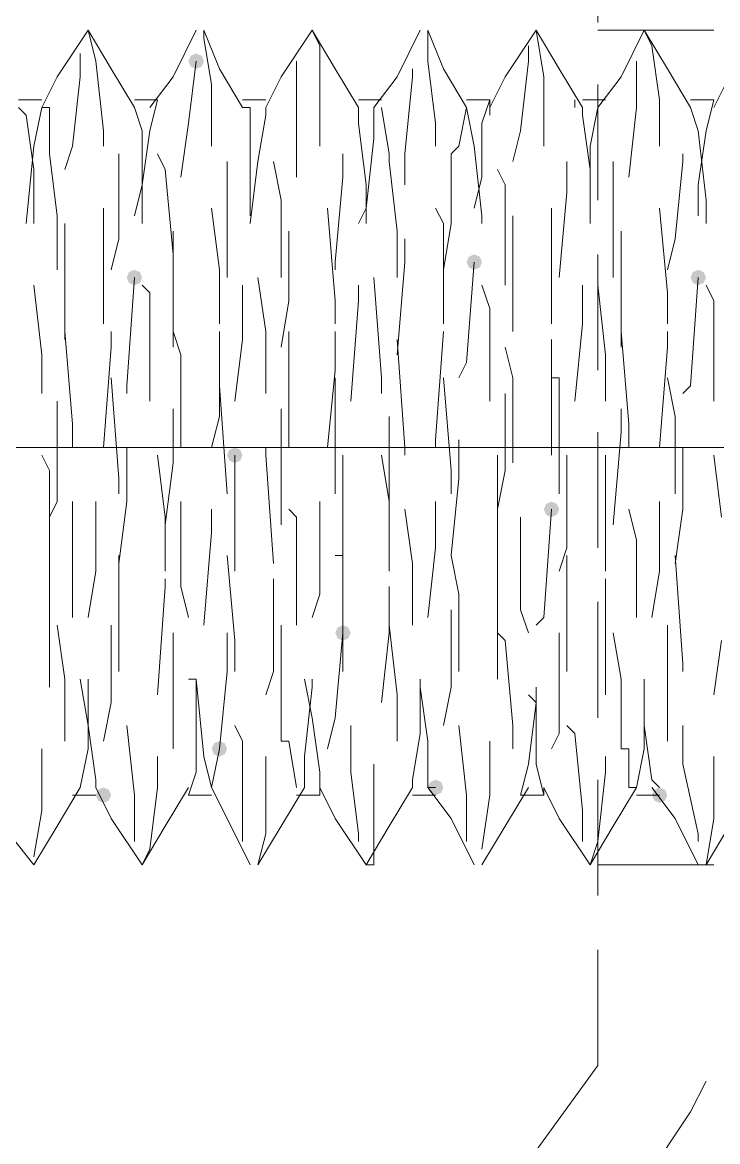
# Model space of a CAD drawing. Header units: millimetres. Extents: x 89051 to 218395, y -330386 to -125649.
# Drawn here: x 92561.09 to 92571.98, y -127031.95 to -127014.42 of the extents above; entities that cross this region are included whole.
import ezdxf

# ---------------------------------------------------------------- set-up
doc = ezdxf.new("R2010")
doc.units = ezdxf.units.MM
doc.header["$LTSCALE"] = 13
for name, pattern in [('1 实线', [0]), ('ACAD_ISO04W100', [30, 24, -3, 0, -3]), ('CENTER', [50.8, 31.75, -6.35, 6.35, -6.35])]:
    doc.linetypes.add(name, pattern=pattern)
doc.layers.get('0').update_dxf_attribs({"color": 1, "linetype": 'CENTER'})
doc.layers.add('C00-00-00', color=7, linetype='Continuous')
doc.layers.add('标注、文本', color=3, linetype='Continuous', lineweight=25)

msp = doc.modelspace()

# ---------------------------------------------------------------- hatches: boundary and pattern name
at = {"layer": 'C00-00-00'}
h = msp.add_hatch(color=256, dxfattribs=at)
h.dxf.hatch_style = 2
h.paths.add_polyline_path([(92563.932, -127015.027), (92563.896, -127015.112), (92563.811, -127015.148), (92563.725, -127015.112), (92563.69, -127015.027), (92563.725, -127014.941), (92563.811, -127014.906), (92563.896, -127014.941)])
h = msp.add_hatch(color=256, dxfattribs=at)
h.dxf.hatch_style = 2
h.paths.add_polyline_path([(92568.288, -127018.173), (92568.253, -127018.259), (92568.167, -127018.294), (92568.082, -127018.259), (92568.046, -127018.173), (92568.082, -127018.088), (92568.167, -127018.052), (92568.253, -127018.088)])
h = msp.add_hatch(color=256, dxfattribs=at)
h.dxf.hatch_style = 2
h.paths.add_polyline_path([(92562.964, -127018.415), (92562.928, -127018.501), (92562.843, -127018.536), (92562.757, -127018.501), (92562.722, -127018.415), (92562.757, -127018.33), (92562.843, -127018.294), (92562.928, -127018.33)])
h = msp.add_hatch(color=256, dxfattribs=at)
h.dxf.hatch_style = 2
h.paths.add_polyline_path([(92571.797, -127018.415), (92571.762, -127018.501), (92571.676, -127018.536), (92571.591, -127018.501), (92571.555, -127018.415), (92571.591, -127018.33), (92571.676, -127018.294), (92571.762, -127018.33)])
h = msp.add_hatch(color=256, dxfattribs=at)
h.dxf.hatch_style = 2
h.paths.add_polyline_path([(92564.537, -127021.198), (92564.501, -127021.284), (92564.416, -127021.319), (92564.33, -127021.284), (92564.295, -127021.198), (92564.33, -127021.113), (92564.416, -127021.077), (92564.501, -127021.113)])
h = msp.add_hatch(color=256, dxfattribs=at)
h.dxf.hatch_style = 2
h.paths.add_polyline_path([(92569.498, -127022.045), (92569.463, -127022.131), (92569.377, -127022.166), (92569.292, -127022.131), (92569.256, -127022.045), (92569.292, -127021.96), (92569.377, -127021.924), (92569.463, -127021.96)])
h = msp.add_hatch(color=256, dxfattribs=at)
h.dxf.hatch_style = 2
h.paths.add_polyline_path([(92566.231, -127023.981), (92566.195, -127024.067), (92566.11, -127024.102), (92566.025, -127024.067), (92565.989, -127023.981), (92566.025, -127023.896), (92566.11, -127023.861), (92566.195, -127023.896)])
h = msp.add_hatch(color=256, dxfattribs=at)
h.dxf.hatch_style = 2
h.paths.add_polyline_path([(92564.295, -127025.797), (92564.259, -127025.882), (92564.174, -127025.918), (92564.088, -127025.882), (92564.053, -127025.797), (92564.088, -127025.711), (92564.174, -127025.676), (92564.259, -127025.711)])
h = msp.add_hatch(color=256, dxfattribs=at)
h.dxf.hatch_style = 2
h.paths.add_polyline_path([(92567.683, -127026.402), (92567.648, -127026.487), (92567.562, -127026.523), (92567.477, -127026.487), (92567.441, -127026.402), (92567.477, -127026.316), (92567.562, -127026.281), (92567.648, -127026.316)])
h = msp.add_hatch(color=256, dxfattribs=at)
h.dxf.hatch_style = 2
h.paths.add_polyline_path([(92562.48, -127026.523), (92562.444, -127026.608), (92562.359, -127026.644), (92562.273, -127026.608), (92562.238, -127026.523), (92562.273, -127026.437), (92562.359, -127026.402), (92562.444, -127026.437)])
h = msp.add_hatch(color=256, dxfattribs=at)
h.dxf.hatch_style = 2
h.paths.add_polyline_path([(92571.192, -127026.523), (92571.157, -127026.608), (92571.071, -127026.644), (92570.986, -127026.608), (92570.95, -127026.523), (92570.986, -127026.437), (92571.071, -127026.402), (92571.157, -127026.437)])

# ---------------------------------------------------------------- linework, layer by layer
at = {"color": 7, "linetype": '1 实线', "lineweight": 0}
for centre, major_axis, ratio, start_param, end_param in [((92568.998, -127021.077), (0, 45.983), 0.866025, 2.304713, 7.120065), ((92553.767, -127021.077), (0, -34.608), 0.908418, 5.225125, 10.48821), ((92565.852, -127021.077), (0, -34.608), 0.908418, 6.283185, 9.424778)]:
    msp.add_ellipse(centre, major_axis=major_axis, ratio=ratio, start_param=start_param, end_param=end_param, dxfattribs=at)
at = {"layer": 'C00-00-00', "lineweight": 15}
for points in [[(92570.103, -127014.422), (92570.103, -127012.607)], [(92562.117, -127014.543), (92561.633, -127015.269)], [(92562.117, -127014.543), (92562.238, -127015.027)], [(92562.48, -127015.148), (92562.117, -127014.543)], [(92563.811, -127014.543), (92563.448, -127015.269)], [(92563.932, -127014.543), (92563.932, -127014.664)], [(92564.174, -127015.148), (92563.932, -127014.543)], [(92563.932, -127014.664), (92564.053, -127015.39)], [(92565.626, -127014.543), (92565.142, -127015.269)], [(92565.626, -127014.543), (92565.747, -127014.785)], [(92565.989, -127015.148), (92565.626, -127014.543)], [(92567.32, -127014.543), (92566.957, -127015.269)], [(92567.441, -127014.543), (92567.441, -127015.027)], [(92567.683, -127015.148), (92567.441, -127014.543)], [(92569.135, -127014.543), (92568.651, -127015.269)], [(92569.135, -127014.543), (92569.256, -127015.269)], [(92569.498, -127015.148), (92569.135, -127014.543)], [(92571.071, -127014.543), (92570.103, -127014.543)], [(92570.829, -127014.543), (92570.466, -127015.269)], [(92570.829, -127014.543), (92570.95, -127014.785)], [(92571.192, -127015.148), (92570.829, -127014.543)], [(92571.918, -127014.543), (92571.071, -127014.543)], [(92565.747, -127014.785), (92565.747, -127015.632)], [(92569.014, -127015.027), (92569.014, -127014.785)], [(92570.95, -127014.785), (92571.071, -127015.632)], [(92561.996, -127015.269), (92561.996, -127014.906)], [(92562.238, -127015.027), (92562.359, -127016.116)], [(92563.69, -127015.995), (92563.811, -127015.027)], [(92565.384, -127015.632), (92565.384, -127015.027)], [(92567.441, -127015.027), (92567.562, -127015.995)], [(92568.893, -127016.116), (92569.014, -127015.027)], [(92570.708, -127015.753), (92570.708, -127015.027)], [(92562.843, -127015.753), (92562.48, -127015.148)], [(92564.537, -127015.753), (92564.174, -127015.148)], [(92566.352, -127015.753), (92565.989, -127015.148)], [(92567.199, -127015.269), (92567.199, -127015.148)], [(92568.046, -127015.753), (92567.683, -127015.148)], [(92569.861, -127015.753), (92569.498, -127015.148)], [(92571.555, -127015.753), (92571.192, -127015.148)], [(92561.633, -127015.269), (92561.391, -127015.753)], [(92561.875, -127016.358), (92561.996, -127015.269)], [(92563.448, -127015.269), (92563.085, -127015.753)], [(92564.053, -127015.39), (92564.053, -127016.358)], [(92565.142, -127015.269), (92564.9, -127015.753)], [(92566.957, -127015.269), (92566.594, -127015.753)], [(92567.078, -127016.479), (92567.199, -127015.269)], [(92568.651, -127015.269), (92568.409, -127015.753)], [(92569.256, -127015.269), (92569.256, -127016.358)], [(92570.466, -127015.269), (92570.103, -127015.753)], [(92570.103, -127017.205), (92570.103, -127015.39)], [(92572.16, -127015.269), (92571.918, -127015.753)], [(92561.391, -127015.632), (92561.028, -127015.632)], [(92561.028, -127015.753), (92561.149, -127015.874)], [(92561.391, -127015.753), (92561.27, -127016.358)], [(92561.512, -127015.753), (92561.391, -127015.753)], [(92561.512, -127016.358), (92561.512, -127015.753)], [(92563.206, -127015.632), (92562.843, -127015.632)], [(92562.843, -127015.753), (92562.964, -127016.116)], [(92563.206, -127015.632), (92563.085, -127016.116)], [(92564.9, -127015.632), (92564.537, -127015.632)], [(92564.537, -127015.753), (92564.658, -127015.753)], [(92564.658, -127015.753), (92564.658, -127016.479)], [(92564.9, -127015.753), (92564.9, -127015.874)], [(92565.384, -127016.842), (92565.384, -127015.632)], [(92565.747, -127015.632), (92565.747, -127016.358)], [(92566.715, -127015.632), (92566.352, -127015.632)], [(92566.352, -127015.753), (92566.352, -127015.995)], [(92566.594, -127015.753), (92566.594, -127016.237)], [(92566.836, -127016.479), (92566.715, -127015.753)], [(92567.925, -127016.358), (92568.046, -127015.753)], [(92568.409, -127015.632), (92568.046, -127015.632)], [(92568.046, -127015.753), (92568.167, -127016.358)], [(92568.409, -127015.632), (92568.288, -127015.995)], [(92568.409, -127015.874), (92568.409, -127015.632)], [(92569.74, -127015.753), (92569.74, -127015.632)], [(92570.224, -127015.632), (92569.861, -127015.632)], [(92569.861, -127015.753), (92569.861, -127015.874)], [(92570.103, -127015.753), (92569.982, -127016.358)], [(92570.587, -127016.842), (92570.708, -127015.753)], [(92571.071, -127015.632), (92571.071, -127016.358)], [(92571.918, -127015.632), (92571.555, -127015.632)], [(92571.555, -127015.753), (92571.676, -127016.116)], [(92571.918, -127015.632), (92571.797, -127016.116)], [(92561.149, -127015.874), (92561.27, -127016.721)], [(92564.9, -127015.874), (92564.779, -127016.6)], [(92569.861, -127015.874), (92569.982, -127016.721)], [(92563.569, -127016.842), (92563.69, -127015.995)], [(92566.352, -127015.995), (92566.473, -127016.963)], [(92567.562, -127015.995), (92567.562, -127016.358)], [(92568.288, -127015.995), (92568.288, -127016.842)], [(92562.359, -127016.116), (92562.359, -127016.358)], [(92563.085, -127016.116), (92562.964, -127016.963)], [(92562.964, -127016.116), (92562.964, -127017.205)], [(92566.594, -127016.237), (92566.473, -127017.326)], [(92568.772, -127016.6), (92568.893, -127016.116)], [(92571.797, -127016.116), (92571.676, -127016.963)], [(92571.676, -127016.116), (92571.797, -127017.205)], [(92561.27, -127016.358), (92561.149, -127017.568)], [(92561.512, -127016.479), (92561.512, -127016.358)], [(92561.754, -127016.721), (92561.875, -127016.358)], [(92567.804, -127016.479), (92567.925, -127016.358)], [(92568.167, -127016.358), (92568.288, -127017.447)], [(92569.982, -127016.358), (92569.982, -127017.568)], [(92561.633, -127017.447), (92561.512, -127016.479)], [(92562.601, -127016.6), (92562.601, -127016.479)], [(92562.601, -127017.81), (92562.601, -127016.6)], [(92563.327, -127016.721), (92563.206, -127016.479)], [(92564.295, -127017.326), (92564.295, -127016.6)], [(92564.658, -127016.479), (92564.658, -127017.447)], [(92564.779, -127016.6), (92564.658, -127017.568)], [(92565.142, -127017.205), (92565.021, -127016.6)], [(92566.11, -127016.842), (92566.11, -127016.479)], [(92566.836, -127016.6), (92566.836, -127016.479)], [(92566.957, -127017.689), (92566.836, -127016.6)], [(92567.078, -127016.963), (92567.078, -127016.479)], [(92567.804, -127017.568), (92567.804, -127016.479)], [(92569.619, -127017.084), (92569.619, -127016.6)], [(92570.345, -127017.447), (92570.345, -127016.6)], [(92571.313, -127017.81), (92571.434, -127016.6)], [(92571.434, -127016.6), (92571.434, -127016.479)], [(92561.27, -127016.721), (92561.27, -127017.568)], [(92563.448, -127018.052), (92563.327, -127016.721)], [(92568.651, -127016.963), (92568.53, -127016.721)], [(92569.982, -127016.721), (92569.982, -127017.568)], [(92562.964, -127016.963), (92562.843, -127017.447)], [(92565.989, -127018.173), (92566.11, -127016.842)], [(92566.473, -127016.963), (92566.473, -127017.568)], [(92568.288, -127016.842), (92568.167, -127017.326)], [(92568.651, -127018.294), (92568.651, -127016.963)], [(92571.676, -127016.963), (92571.676, -127017.447)], [(92569.498, -127018.415), (92569.619, -127017.084)], [(92562.359, -127017.326), (92562.359, -127017.689)], [(92562.964, -127017.205), (92562.964, -127017.568)], [(92564.053, -127017.326), (92564.174, -127018.294)], [(92564.295, -127018.415), (92564.295, -127017.326)], [(92565.142, -127018.415), (92565.142, -127017.205)], [(92565.868, -127017.326), (92565.989, -127018.778)], [(92566.473, -127017.326), (92566.352, -127017.568)], [(92567.562, -127017.326), (92567.683, -127017.568)], [(92569.377, -127017.326), (92569.377, -127018.052)], [(92571.071, -127017.326), (92571.192, -127018.657)], [(92571.797, -127017.205), (92571.797, -127017.568)], [(92561.633, -127018.294), (92561.633, -127017.447)], [(92568.288, -127017.447), (92568.288, -127017.568)], [(92568.772, -127017.689), (92568.772, -127017.447)], [(92570.345, -127018.415), (92570.345, -127017.447)], [(92561.754, -127018.052), (92561.754, -127017.568)], [(92562.359, -127017.689), (92562.359, -127019.141)], [(92563.448, -127019.383), (92563.448, -127017.689)], [(92565.263, -127018.778), (92565.263, -127017.689)], [(92566.957, -127018.415), (92566.957, -127017.689)], [(92567.683, -127017.568), (92567.683, -127019.141)], [(92567.683, -127018.294), (92567.804, -127017.568)], [(92568.772, -127019.262), (92568.772, -127017.689)], [(92570.466, -127018.899), (92570.466, -127017.689)], [(92562.48, -127018.294), (92562.601, -127017.81)], [(92567.078, -127018.173), (92567.078, -127017.81)], [(92571.192, -127018.294), (92571.313, -127017.81)], [(92561.754, -127019.383), (92561.754, -127018.052)], [(92563.448, -127018.294), (92563.448, -127018.052)], [(92565.989, -127018.294), (92565.989, -127018.173)], [(92566.957, -127019.625), (92567.078, -127018.173)], [(92568.167, -127018.173), (92568.046, -127019.746)], [(92569.377, -127018.052), (92569.377, -127019.141)], [(92570.103, -127019.867), (92570.103, -127018.052)], [(92564.174, -127018.294), (92564.174, -127019.141)], [(92568.651, -127018.536), (92568.651, -127018.294)], [(92561.27, -127018.536), (92561.391, -127019.625)], [(92562.843, -127018.415), (92562.722, -127020.109)], [(92562.964, -127018.536), (92563.085, -127018.657)], [(92564.537, -127018.536), (92564.537, -127019.383)], [(92564.779, -127018.415), (92564.9, -127019.262)], [(92566.352, -127018.536), (92566.352, -127018.778)], [(92566.594, -127018.415), (92566.715, -127019.988)], [(92568.288, -127018.536), (92568.409, -127018.899)], [(92569.861, -127018.536), (92569.861, -127019.141)], [(92570.103, -127018.536), (92570.224, -127019.625)], [(92571.676, -127018.415), (92571.555, -127020.109)], [(92571.797, -127018.536), (92571.918, -127018.778)], [(92563.085, -127018.657), (92563.085, -127020.351)], [(92571.192, -127018.657), (92571.192, -127019.141)], [(92565.142, -127019.504), (92565.263, -127018.778)], [(92565.989, -127018.778), (92565.989, -127019.141)], [(92566.352, -127018.778), (92566.231, -127020.351)], [(92568.409, -127018.899), (92568.409, -127020.351)], [(92570.466, -127019.504), (92570.466, -127018.899)], [(92571.918, -127018.778), (92571.918, -127020.351)], [(92561.875, -127020.714), (92561.754, -127019.262)], [(92562.48, -127019.504), (92562.48, -127019.262)], [(92563.569, -127019.625), (92563.448, -127019.262)], [(92564.174, -127020.593), (92564.174, -127019.262)], [(92564.9, -127019.262), (92564.9, -127020.23)], [(92565.263, -127020.351), (92565.263, -127019.262)], [(92565.989, -127019.867), (92565.989, -127019.262)], [(92567.562, -127020.956), (92567.683, -127019.262)], [(92569.861, -127019.141), (92569.74, -127020.351)], [(92570.587, -127020.714), (92570.466, -127019.262)], [(92571.192, -127019.504), (92571.192, -127019.262)], [(92563.448, -127019.504), (92563.448, -127019.383)], [(92564.537, -127019.383), (92564.416, -127020.351)], [(92567.078, -127021.077), (92566.957, -127019.383)], [(92569.377, -127020.23), (92569.377, -127019.383)], [(92562.359, -127021.077), (92562.48, -127019.504)], [(92568.772, -127019.988), (92568.651, -127019.504)], [(92571.071, -127021.077), (92571.192, -127019.504)], [(92561.391, -127019.625), (92561.391, -127020.23)], [(92563.569, -127021.077), (92563.569, -127019.625)], [(92568.046, -127019.746), (92567.925, -127019.988)], [(92570.224, -127019.625), (92570.224, -127020.351)], [(92565.868, -127021.077), (92565.989, -127019.867)], [(92562.48, -127019.988), (92562.601, -127021.561)], [(92562.722, -127020.109), (92562.722, -127020.23)], [(92564.174, -127019.988), (92564.174, -127020.109)], [(92564.174, -127020.109), (92564.295, -127021.803)], [(92565.989, -127019.988), (92565.989, -127020.714)], [(92566.715, -127019.988), (92566.715, -127020.23)], [(92567.683, -127019.988), (92567.804, -127021.44)], [(92568.772, -127021.319), (92568.772, -127019.988)], [(92569.377, -127019.988), (92569.498, -127019.988)], [(92569.498, -127019.988), (92569.498, -127021.803)], [(92571.192, -127019.988), (92571.313, -127020.593)], [(92571.555, -127020.109), (92571.434, -127020.23)], [(92568.651, -127021.44), (92568.651, -127020.23)], [(92569.377, -127021.198), (92569.377, -127020.23)], [(92561.633, -127021.924), (92561.633, -127020.351)], [(92563.448, -127021.319), (92563.448, -127020.472)], [(92565.142, -127020.714), (92565.142, -127020.472)], [(92565.263, -127021.077), (92565.263, -127020.351)], [(92570.466, -127020.835), (92570.466, -127020.472)], [(92564.053, -127021.077), (92564.174, -127020.593)], [(92566.836, -127022.045), (92566.836, -127020.593)], [(92571.313, -127020.593), (92571.313, -127021.803)], [(92561.875, -127021.077), (92561.875, -127020.714)], [(92565.142, -127022.287), (92565.142, -127020.714)], [(92565.989, -127020.714), (92565.989, -127021.803)], [(92570.103, -127022.65), (92570.103, -127020.835)], [(92570.345, -127022.287), (92570.466, -127020.835)], [(92570.587, -127021.077), (92570.587, -127020.714)], [(92567.562, -127021.077), (92567.562, -127020.956)], [(92567.925, -127020.956), (92567.925, -127021.561)], [(92562.722, -127021.077), (92562.722, -127021.924)], [(92564.9, -127021.077), (92564.9, -127021.198)], [(92567.078, -127021.198), (92567.078, -127021.077)], [(92571.434, -127021.077), (92571.434, -127022.045)], [(92561.391, -127021.198), (92561.512, -127021.44)], [(92563.206, -127021.198), (92563.327, -127022.166)], [(92563.327, -127022.287), (92563.448, -127021.319)], [(92564.416, -127021.198), (92564.416, -127023.013)], [(92564.9, -127021.198), (92565.021, -127022.892)], [(92566.11, -127021.198), (92566.11, -127022.287)], [(92566.715, -127021.198), (92566.836, -127021.924)], [(92568.53, -127021.198), (92568.53, -127022.529)], [(92569.619, -127021.198), (92569.619, -127022.65)], [(92570.224, -127021.198), (92570.224, -127021.44)], [(92571.918, -127021.198), (92572.039, -127022.166)], [(92561.512, -127021.44), (92561.512, -127023.013)], [(92567.804, -127021.44), (92567.804, -127021.803)], [(92568.53, -127022.045), (92568.651, -127021.44)], [(92570.224, -127021.44), (92570.224, -127023.013)], [(92562.601, -127021.561), (92562.601, -127021.803)], [(92567.925, -127021.561), (92567.804, -127022.771)], [(92561.512, -127022.166), (92561.633, -127021.924)], [(92561.875, -127022.529), (92561.875, -127021.924)], [(92562.238, -127023.013), (92562.238, -127021.924)], [(92562.722, -127021.924), (92562.601, -127022.892)], [(92563.569, -127023.255), (92563.569, -127021.924)], [(92564.053, -127022.408), (92564.053, -127022.045)], [(92565.384, -127022.166), (92565.263, -127022.045)], [(92565.747, -127023.376), (92565.747, -127021.924)], [(92566.836, -127021.924), (92566.836, -127023.013)], [(92566.836, -127022.408), (92566.836, -127022.045)], [(92567.199, -127022.892), (92567.078, -127022.045)], [(92567.562, -127022.65), (92567.562, -127021.924)], [(92569.256, -127023.739), (92569.377, -127022.045)], [(92570.708, -127022.529), (92570.587, -127022.045)], [(92571.071, -127023.013), (92571.071, -127021.924)], [(92571.434, -127022.045), (92571.313, -127022.892)], [(92563.327, -127022.166), (92563.327, -127023.013)], [(92565.384, -127023.86), (92565.384, -127022.166)], [(92568.893, -127023.618), (92568.893, -127022.166)], [(92563.932, -127023.86), (92564.053, -127022.408)], [(92566.11, -127022.287), (92566.11, -127023.013)], [(92561.875, -127023.739), (92561.875, -127022.529)], [(92568.53, -127022.529), (92568.53, -127023.013)], [(92570.708, -127023.739), (92570.708, -127022.529)], [(92562.601, -127022.771), (92562.601, -127023.497)], [(92564.295, -127022.771), (92564.416, -127024.102)], [(92565.989, -127022.771), (92566.11, -127022.771)], [(92566.11, -127022.771), (92566.11, -127024.587)], [(92567.441, -127023.739), (92567.562, -127022.65)], [(92567.804, -127022.771), (92567.925, -127023.376)], [(92569.619, -127022.65), (92569.498, -127023.013)], [(92569.619, -127022.771), (92569.619, -127023.86)], [(92571.313, -127022.771), (92571.434, -127024.466)], [(92567.199, -127023.86), (92567.199, -127022.892)], [(92568.53, -127023.376), (92568.53, -127022.892)], [(92561.512, -127023.86), (92561.512, -127023.013)], [(92562.117, -127023.739), (92562.238, -127023.013)], [(92570.95, -127023.739), (92571.071, -127023.013)], [(92563.206, -127024.95), (92563.327, -127023.255)], [(92563.327, -127023.255), (92563.327, -127023.134)], [(92563.69, -127023.739), (92563.569, -127023.255)], [(92565.021, -127024.587), (92565.021, -127023.134)], [(92566.836, -127023.981), (92566.836, -127023.255)], [(92570.224, -127024.708), (92570.224, -127023.134)], [(92565.626, -127023.739), (92565.747, -127023.376)], [(92567.925, -127023.376), (92567.925, -127024.587)], [(92568.53, -127024.708), (92568.53, -127023.376)], [(92562.601, -127023.497), (92562.601, -127024.587)], [(92567.804, -127023.618), (92567.804, -127024.829)], [(92569.014, -127023.981), (92568.893, -127023.618)], [(92570.103, -127025.313), (92570.103, -127023.497)], [(92569.135, -127023.86), (92569.256, -127023.739)], [(92561.512, -127024.829), (92561.512, -127023.86)], [(92561.633, -127023.86), (92561.754, -127024.708)], [(92562.48, -127023.86), (92562.48, -127025.071)], [(92563.448, -127023.981), (92563.448, -127025.192)], [(92564.295, -127023.981), (92564.295, -127024.587)], [(92565.142, -127023.86), (92565.142, -127024.466)], [(92566.11, -127023.981), (92565.989, -127025.313)], [(92566.715, -127025.071), (92566.836, -127023.981)], [(92566.836, -127023.86), (92566.957, -127024.95)], [(92568.53, -127023.981), (92568.651, -127024.102)], [(92569.498, -127023.981), (92569.498, -127024.345)], [(92569.619, -127023.86), (92569.619, -127024.587)], [(92570.345, -127023.981), (92570.466, -127024.708)], [(92571.192, -127023.86), (92571.192, -127025.071)], [(92564.416, -127024.102), (92564.416, -127024.587)], [(92568.651, -127024.102), (92568.772, -127025.434)], [(92571.918, -127024.95), (92572.039, -127024.102)], [(92569.498, -127024.345), (92569.498, -127025.555)], [(92565.142, -127024.466), (92565.142, -127025.676)], [(92571.434, -127024.466), (92571.434, -127024.587)], [(92564.295, -127024.587), (92564.174, -127025.797)], [(92564.9, -127024.95), (92565.021, -127024.587)], [(92561.754, -127024.708), (92561.754, -127025.676)], [(92562.117, -127025.434), (92561.996, -127024.708)], [(92562.117, -127025.797), (92562.117, -127024.708)], [(92563.811, -127024.708), (92563.69, -127024.708)], [(92563.932, -127025.918), (92563.811, -127024.708)], [(92563.811, -127025.313), (92563.811, -127024.708)], [(92565.626, -127025.313), (92565.505, -127024.708)], [(92565.505, -127025.918), (92565.626, -127024.829)], [(92565.626, -127024.829), (92565.626, -127024.708)], [(92567.32, -127025.555), (92567.32, -127024.708)], [(92567.441, -127025.676), (92567.32, -127024.829)], [(92567.804, -127024.829), (92567.683, -127025.434)], [(92569.135, -127025.071), (92569.135, -127024.829)], [(92570.224, -127024.95), (92570.224, -127024.708)], [(92570.466, -127024.708), (92570.466, -127025.797)], [(92570.829, -127025.434), (92570.829, -127024.708)], [(92570.829, -127025.797), (92570.829, -127024.708)], [(92566.957, -127024.95), (92566.957, -127025.676)], [(92569.135, -127025.071), (92569.014, -127024.95)], [(92562.48, -127025.071), (92562.359, -127025.676)], [(92563.448, -127025.192), (92563.448, -127025.797)], [(92569.014, -127026.039), (92569.135, -127025.071)], [(92569.135, -127026.039), (92569.135, -127025.071)], [(92571.192, -127025.071), (92571.192, -127025.676)], [(92563.811, -127026.16), (92563.811, -127025.313)], [(92565.747, -127026.16), (92565.626, -127025.313)], [(92565.989, -127025.313), (92565.868, -127025.797)], [(92562.238, -127026.281), (92562.117, -127025.434)], [(92562.722, -127025.434), (92562.843, -127026.523)], [(92564.416, -127025.434), (92564.537, -127025.676)], [(92566.231, -127025.434), (92566.231, -127026.16)], [(92567.199, -127026.281), (92567.32, -127025.555)], [(92567.925, -127025.434), (92568.046, -127026.523)], [(92568.772, -127025.434), (92568.772, -127025.797)], [(92569.498, -127025.555), (92569.377, -127025.797)], [(92569.619, -127025.434), (92569.74, -127025.555)], [(92569.74, -127025.555), (92569.861, -127026.765)], [(92570.95, -127026.281), (92570.829, -127025.434)], [(92571.434, -127025.434), (92571.434, -127026.039)], [(92564.537, -127025.676), (92564.537, -127026.886)], [(92565.142, -127025.676), (92565.263, -127025.676)], [(92565.263, -127025.676), (92565.384, -127026.402)], [(92567.441, -127026.402), (92567.441, -127025.676)], [(92568.409, -127026.523), (92568.409, -127025.676)], [(92561.391, -127026.765), (92561.391, -127025.797)], [(92561.996, -127026.402), (92562.117, -127025.797)], [(92563.206, -127026.402), (92563.206, -127025.918)], [(92564.053, -127026.402), (92563.932, -127025.918)], [(92564.174, -127025.797), (92564.053, -127026.402)], [(92564.9, -127026.039), (92564.9, -127025.918)], [(92565.505, -127026.402), (92565.505, -127025.918)], [(92570.224, -127026.16), (92570.224, -127025.918)], [(92570.466, -127025.797), (92570.587, -127025.797)], [(92570.587, -127025.797), (92570.587, -127026.402)], [(92570.708, -127026.402), (92570.829, -127025.797)], [(92571.918, -127026.886), (92571.918, -127025.918)], [(92564.9, -127027.128), (92564.9, -127026.039)], [(92566.594, -127026.886), (92566.594, -127026.039)], [(92568.893, -127026.523), (92569.014, -127026.039)], [(92569.256, -127026.523), (92569.135, -127026.039)], [(92571.434, -127026.039), (92571.676, -127027.128)], [(92562.238, -127026.402), (92562.238, -127026.281)], [(92563.69, -127026.523), (92563.811, -127026.16)], [(92565.747, -127026.523), (92565.747, -127026.16)], [(92566.231, -127026.16), (92566.352, -127027.128)], [(92567.199, -127026.402), (92567.199, -127026.281)], [(92570.103, -127027.249), (92570.224, -127026.16)], [(92570.103, -127028.096), (92570.103, -127026.281)], [(92571.071, -127026.402), (92570.95, -127026.281)], [(92561.633, -127027.007), (92561.996, -127026.402)], [(92562.238, -127026.402), (92562.48, -127026.886)], [(92563.085, -127027.37), (92563.206, -127026.402)], [(92563.327, -127027.007), (92563.69, -127026.402)], [(92564.053, -127026.402), (92564.295, -127026.886)], [(92565.142, -127027.007), (92565.505, -127026.402)], [(92565.747, -127026.402), (92565.989, -127026.886)], [(92566.836, -127027.007), (92567.199, -127026.402)], [(92567.562, -127026.402), (92567.441, -127026.402)], [(92567.441, -127026.402), (92567.804, -127026.886)], [(92568.651, -127027.007), (92569.014, -127026.402)], [(92569.256, -127026.402), (92569.256, -127026.523)], [(92569.256, -127026.402), (92569.498, -127026.886)], [(92570.345, -127027.007), (92570.708, -127026.402)], [(92570.587, -127026.402), (92570.708, -127026.402)], [(92570.95, -127026.402), (92571.313, -127026.886)], [(92561.875, -127026.523), (92562.238, -127026.523)], [(92562.843, -127026.523), (92562.843, -127027.249)], [(92563.69, -127026.523), (92564.053, -127026.523)], [(92565.384, -127026.523), (92565.747, -127026.523)], [(92567.199, -127026.523), (92567.562, -127026.523)], [(92568.046, -127026.523), (92568.046, -127027.249)], [(92568.288, -127027.37), (92568.409, -127026.523)], [(92568.893, -127026.523), (92569.256, -127026.523)], [(92570.708, -127026.523), (92571.071, -127026.523)], [(92561.27, -127027.491), (92561.391, -127026.765)], [(92569.861, -127026.765), (92569.861, -127027.249)], [(92562.48, -127026.886), (92562.964, -127027.612)], [(92564.295, -127026.886), (92564.658, -127027.612)], [(92564.537, -127026.886), (92564.537, -127027.249)], [(92565.989, -127026.886), (92566.473, -127027.612)], [(92566.594, -127027.612), (92566.594, -127026.886)], [(92567.804, -127026.886), (92568.167, -127027.612)], [(92569.498, -127026.886), (92569.982, -127027.612)], [(92571.313, -127026.886), (92571.676, -127027.612)], [(92571.797, -127027.612), (92571.918, -127026.886)], [(92560.786, -127027.007), (92561.27, -127027.612)], [(92561.27, -127027.612), (92561.633, -127027.007)], [(92562.964, -127027.612), (92563.327, -127027.007)], [(92564.779, -127027.612), (92565.142, -127027.007)], [(92564.779, -127027.612), (92564.9, -127027.128)], [(92566.352, -127027.128), (92566.352, -127027.249)], [(92566.473, -127027.612), (92566.836, -127027.007)], [(92568.288, -127027.612), (92568.651, -127027.007)], [(92569.982, -127027.612), (92570.345, -127027.007)], [(92571.676, -127027.128), (92571.676, -127027.249)], [(92571.797, -127027.612), (92572.16, -127027.007)], [(92569.982, -127027.612), (92570.103, -127027.249)], [(92562.964, -127027.612), (92563.085, -127027.37)], [(92566.473, -127027.612), (92566.594, -127027.612)], [(92570.103, -127027.612), (92571.918, -127027.612)], [(92570.103, -127030.758), (92570.103, -127028.943)], [(92569.135, -127032.089), (92570.103, -127030.758)], [(92571.797, -127031), (92571.555, -127031.484)], [(92571.555, -127031.484), (92570.829, -127032.573)]]:
    msp.add_lwpolyline(points, dxfattribs=at)
at = {"layer": '标注、文本', "color": 1, "linetype": 'ACAD_ISO04W100', "lineweight": 15}
msp.add_line((92968.431, -127021.077), (92439.431, -127021.077), dxfattribs=at)

doc.saveas('drawing.dxf')
